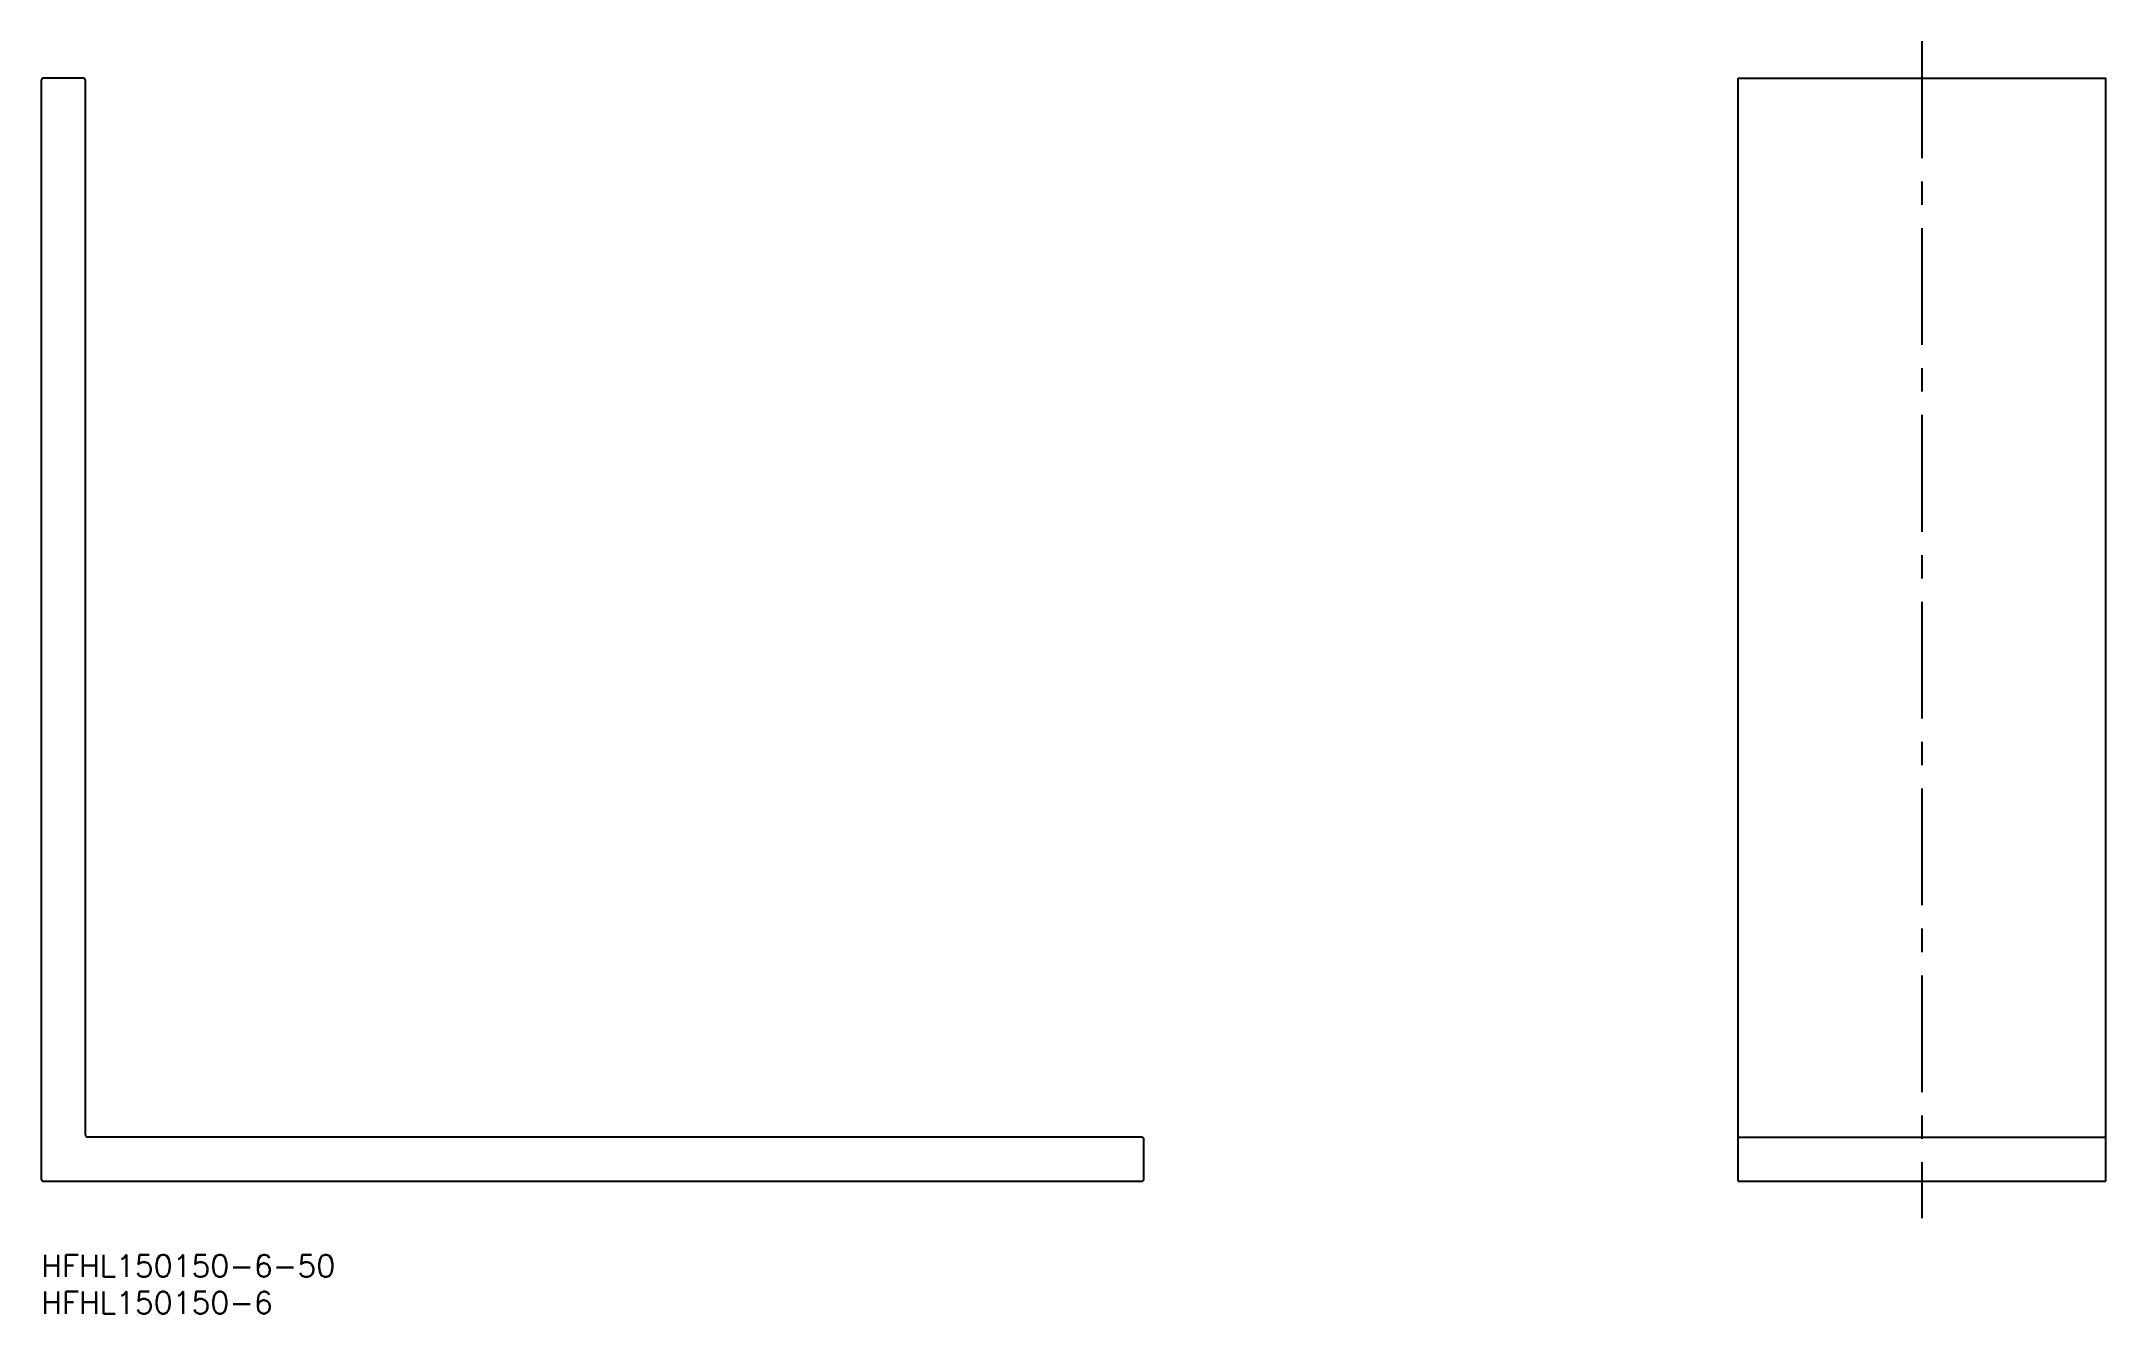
# Model space of a CAD drawing. Extents: x 0 to 281, y -8 to 165.
import ezdxf

# ---------------------------------------------------------------- set-up
doc = ezdxf.new("R2010")
doc.units = 0
doc.header["$LTSCALE"] = 0.5
doc.linetypes.add('CENTER', pattern=[50.8, 31.75, -6.35, 6.35, -6.35])
for name, color, linetype in [('MSM_CENTER', 1, 'CENTER'), ('MSM_CONTINUOUS', 7, 'CONTINUOUS'), ('MSM_PART_NUMBER', 7, 'CONTINUOUS')]:
    doc.layers.add(name, color=color, linetype=linetype)
doc.styles.get("Standard").update_dxf_attribs({"font": 'txt.shx', "height": 3, "bigfont": 'bigfont.shx'})

# ---------------------------------------------------------------- blocks, each defined once
blk = doc.blocks.new('*U2')
at = {"layer": 'MSM_PART_NUMBER'}
blk.add_text('HFHL150150-6-50', height=3, dxfattribs=at).set_placement((0, -3))
blk = doc.blocks.new('*U3')
at = {"layer": 'MSM_PART_NUMBER'}
blk.add_text('HFHL150150-6', height=3, dxfattribs=at).set_placement((0, -8))

msp = doc.modelspace()

# ---------------------------------------------------------------- linework, layer by layer
at = {"layer": 'MSM_CENTER'}
msp.add_line((255.86, 165), (255.86, 5), dxfattribs=at)
at = {"layer": 'MSM_CONTINUOUS'}
for p, q in [((0, 159.7), (0, 10.3)), ((5.7, 160), (0.3, 160)), ((6, 16.3), (6, 159.7)), ((230.86, 10), (230.86, 160)), ((230.86, 160), (280.86, 160)), ((280.86, 10), (280.86, 160)), ((149.7, 16), (6.3, 16)), ((150, 10.3), (150, 15.7)), ((230.86, 16), (280.86, 16)), ((0.3, 10), (149.7, 10)), ((230.86, 10), (280.86, 10))]:
    msp.add_line(p, q, dxfattribs=at)
for centre, start, end in [((0.3, 159.7), 90, 180), ((5.7, 159.7), 0, 90), ((6.3, 16.3), 180, 270), ((149.7, 15.7), 0, 90), ((0.3, 10.3), 180, 270), ((149.7, 10.3), 270, 0)]:
    msp.add_arc(centre, 0.3, start, end, dxfattribs=at)

# ---------------------------------------------------------------- block references
for name in ['*U2', '*U3']:
    msp.add_blockref(name, (0, 0), dxfattribs=at)

doc.saveas('drawing.dxf')
